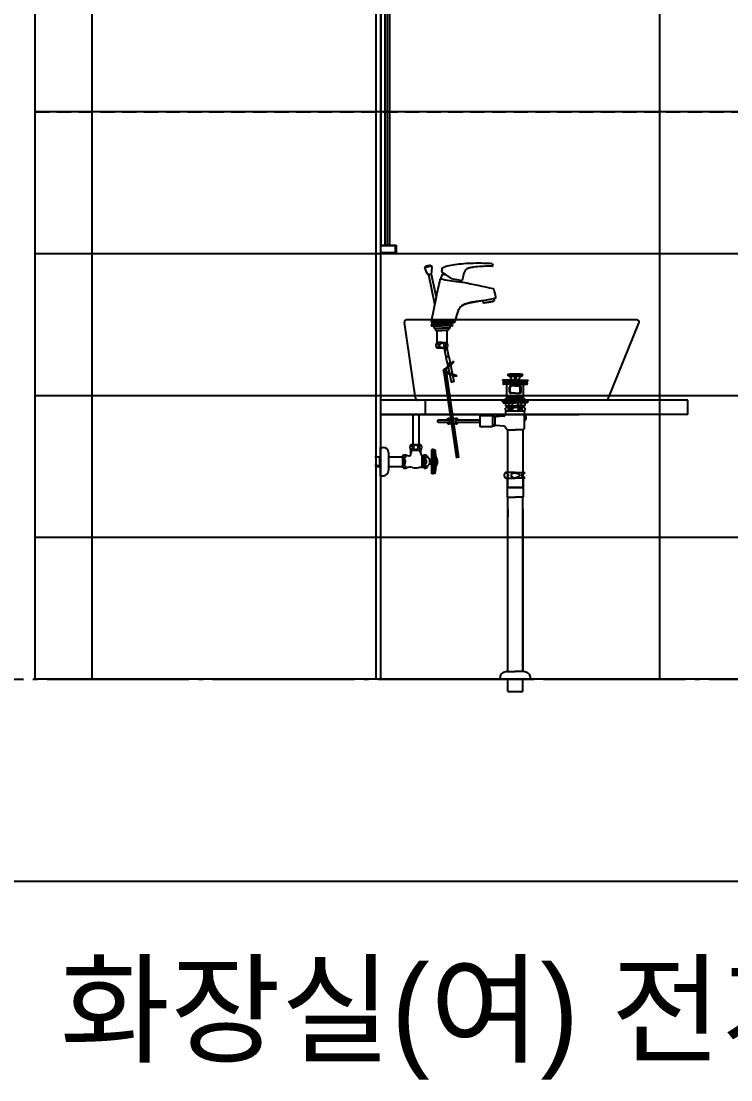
# Model space of a CAD drawing. Header units: millimetres. Extents: x 555 to 100215, y 750 to 17024.
# Drawn here: x 12836 to 14336, y 831 to 3069 of the extents above; entities that cross this region are included whole.
import ezdxf
from ezdxf.enums import TextEntityAlignment as Align

# ---------------------------------------------------------------- set-up
doc = ezdxf.new("R2010")
doc.units = ezdxf.units.MM
doc.linetypes.add('CEN', pattern=[35, 30, -2, 1, -2])
doc.linetypes.add('HID', pattern=[2.3, 1.5, -0.8])
for name, color, linetype in [('4A.TEC TEXT 2', 3, 'Continuous'), ('6', 6, 'Continuous'), ('CEN', 1, 'CEN'), ('ELE', 7, 'Continuous'), ('WAL', 3, 'Continuous'), ('WID', 4, 'Continuous')]:
    doc.layers.add(name, color=color, linetype=linetype)
doc.styles.add('나눔고딕', font='')
doc.styles.get('나눔고딕').set_extended_font_data('Dotum')

# ---------------------------------------------------------------- blocks, each defined once
blk = doc.blocks.new('세면대2')
at = {"layer": '6'}
blk.add_line((2034664, -277585.1), (2034664, -277525.1), dxfattribs=at)
at = {"layer": 'ELE', "color": 6}
for p, q in [((2034665.5, -277097.5), (2034665.5, -275640.1)), ((2034674, -277097.5), (2034674, -275640.1)), ((2034679, -277097.5), (2034679, -275640.1)), ((2034684, -277097.5), (2034684, -275640.1)), ((2034696, -277099), (2034664, -277099)), ((2034665.5, -277097.5), (2034697.5, -277097.5)), ((2034696, -277112.5), (2034696, -277099)), ((2034697.5, -277097.5), (2034697.5, -277114)), ((2034664, -277112.5), (2034696, -277112.5)), ((2034664, -277112.5), (2034664, -277114)), ((2034664, -277114), (2034697.5, -277114)), ((2034756.9, -277144.5), (2034773, -277141.1)), ((2034759.2, -277142.5), (2034756.9, -277144.5)), ((2034770, -277140.2), (2034773, -277141.1)), ((2034793.4, -277154), (2034813.4, -277168)), ((2034794.2, -277148.8), (2034793.9, -277150.7)), ((2034764.7, -277159.4), (2034771.8, -277157.9)), ((2034766.4, -277159.4), (2034765.3, -277159.6)), ((2034765.4, -277159.6), (2034778.6, -277221.7)), ((2034766.4, -277159.4), (2034770.3, -277158.5)), ((2034771.5, -277158.3), (2034770.3, -277158.5)), ((2034771.3, -277158.3), (2034781.6, -277207)), ((2034795.8, -277170.1), (2034790.5, -277169.1)), ((2034796.1, -277159), (2034802, -277160)), ((2034813.4, -277168), (2034836.9, -277172.1)), ((2034781.6, -277207), (2034771, -277258.8)), ((2034879.7, -277214.4), (2034880.2, -277214.4)), ((2034880.2, -277214.4), (2034903.8, -277210.2)), ((2034880.2, -277214.4), (2034881, -277219.3)), ((2034881, -277219.3), (2034904.7, -277215.1)), ((2034882.1, -277219.7), (2034881, -277219.3)), ((2034883.9, -277219.4), (2034882.1, -277219.7)), ((2034883.9, -277219.4), (2034902.1, -277216.2)), ((2034884.3, -277219.5), (2034901.7, -277216.4)), ((2034903.8, -277215.9), (2034902.1, -277216.2)), ((2034903.8, -277210.2), (2034904.7, -277215.1)), ((2034903.8, -277215.9), (2034904.7, -277215.1)), ((2034738.4, -277420.8), (2034715, -277260.9)), ((2035206.2, -277255.1), (2034719.9, -277255.1)), ((2034792.6, -277258.8), (2034771, -277258.8)), ((2034821.8, -277258.8), (2034792.6, -277258.8)), ((2034821.8, -277258.8), (2034821.9, -277258.3)), ((2035145.4, -277422.2), (2035210.7, -277262.2)), ((2035084, -277425.1), (2034664, -277425.1)), ((2034759, -277425.1, 0), (2034664, -277425.1, -9.3)), ((2034664, -277425.1), (2034664, -277455.1)), ((2035314, -277425.1), (2034743.3, -277425.1)), ((2034759, -277455.1), (2034759, -277425.1)), ((2035084, -277425.1), (2034759, -277425.1)), ((2035103.4, -277425.1), (2034861.5, -277425.1)), ((2035314, -277455.1), (2035314, -277425.1)), ((2035314, -277455.1), (2034759, -277455.1))]:
    blk.add_line(p, q, dxfattribs=at)
at = {"layer": 'ELE', "color": 8}
for p, q in [((2034794, -277265.1), (2034771.5, -277265.1)), ((2034771.5, -277265.1), (2034771.5, -277266.6)), ((2034772, -277258.8), (2034772, -277261.8)), ((2034793.3, -277261.8), (2034772, -277261.8)), ((2034783.5, -277261.8), (2034783.5, -277265.1)), ((2034820.8, -277261.8), (2034793.3, -277261.8)), ((2034794, -277265.1), (2034816.5, -277265.1)), ((2034804.5, -277261.8), (2034804.5, -277265.1)), ((2034816.5, -277265.1), (2034816.5, -277266.6)), ((2034820.8, -277258.8), (2034820.8, -277261.8)), ((2034773, -277268.1), (2034775.5, -277268.1)), ((2034775.5, -277268.1), (2034794, -277268.1)), ((2034777, -277269.6), (2034777, -277271.1)), ((2034779, -277273.1), (2034794, -277273.1)), ((2034780.5, -277274.6), (2034780.5, -277278.1)), ((2034780.5, -277278.1), (2034794, -277278.1)), ((2034783.5, -277278.1), (2034783.5, -277303.3)), ((2034812.5, -277268.1), (2034794, -277268.1)), ((2034809, -277273.1), (2034794, -277273.1)), ((2034807.5, -277278.1), (2034794, -277278.1)), ((2034804.5, -277278.1), (2034804.5, -277303.3)), ((2034807.5, -277274.6), (2034807.5, -277278.1)), ((2034811, -277269.6), (2034811, -277271.1)), ((2034815, -277268.1), (2034812.5, -277268.1)), ((2034794, -277303.3), (2034783.5, -277303.3)), ((2034794, -277303.3), (2034804.5, -277303.3)), ((2034804.5, -277315.3), (2034783.5, -277315.3)), ((2034798.5, -277315.3), (2034799.3, -277318.9)), ((2034799.3, -277318.9), (2034805.2, -277317.7)), ((2034799.4, -277319.6), (2034805.3, -277318.3)), ((2034799.4, -277319.6), (2034802.3, -277333.3)), ((2034799.9, -277319.5), (2034799.8, -277318.8)), ((2034802.3, -277333.3), (2034808.2, -277332)), ((2034802.5, -277334), (2034808.4, -277332.7)), ((2034803, -277333.9), (2034802.8, -277333.2)), ((2034804.6, -277315.2), (2034805.2, -277317.7)), ((2034804.8, -277318.5), (2034804.7, -277317.8)), ((2034805.3, -277318.3), (2034808.2, -277332)), ((2034807.9, -277332.8), (2034807.7, -277332.1)), ((2034808.4, -277332.7), (2034811.3, -277346.4)), ((2034800, -277359.3), (2034806.6, -277353.1)), ((2034802.5, -277334), (2034805.4, -277347.7)), ((2034816.2, -277347.4), (2034802.5, -277360.2)), ((2034802.9, -277359.2), (2034815.8, -277347)), ((2034805.4, -277347.7), (2034811.3, -277346.4)), ((2034805.5, -277348.4), (2034811.4, -277347.1)), ((2034805.5, -277348.4), (2034813.7, -277386.5)), ((2034806, -277348.3), (2034805.9, -277347.6)), ((2034810.9, -277347.2), (2034810.8, -277346.5)), ((2034811.4, -277347.1), (2034819.5, -277385.3)), ((2034811.7, -277348.3), (2034812.3, -277347.8)), ((2034815.8, -277347), (2034816.2, -277347.4)), ((2034818.6, -277343.5), (2034818.9, -277343.8)), ((2034797.7, -277362), (2034801.1, -277361.2)), ((2034797.7, -277362), (2034798.4, -277365.1)), ((2034798.4, -277365.3), (2034797.7, -277362)), ((2034802, -277359.3), (2034798.1, -277360.2)), ((2034798.1, -277360.2), (2034798.7, -277359.6)), ((2034798.3, -277365.9), (2034824.6, -277547.5)), ((2034798.4, -277365.9), (2034798.3, -277365.9)), ((2034798.4, -277366.4), (2034824.6, -277547.5)), ((2034802.6, -277358.8), (2034798.7, -277359.6)), ((2034826.2, -277547.2), (2034799.3, -277362.9)), ((2034827.3, -277547), (2034800.1, -277361.4)), ((2034801.9, -277365.2), (2034801.1, -277361.2)), ((2034801.9, -277361.2), (2034802.7, -277361.1)), ((2034803.5, -277364.8), (2034801.9, -277365.2)), ((2034802, -277359.3), (2034802.6, -277358.8)), ((2034802, -277359.4), (2034802.1, -277360.1)), ((2034802.2, -277361.2), (2034803, -277364.9)), ((2034802.2, -277365.1), (2034828.5, -277546.8)), ((2034803, -277359.2), (2034802.4, -277359.8)), ((2034802.6, -277358.8), (2034803, -277359.2)), ((2034802.7, -277361.1), (2034803.5, -277364.8)), ((2034802.8, -277365), (2034829.1, -277546.6)), ((2034803, -277366.2), (2034803.5, -277366.1)), ((2034810.2, -277370.5), (2034803.4, -277368.1)), ((2034821.2, -277372.3), (2034803.5, -277366.1)), ((2034803.7, -277365.7), (2034821.4, -277371.8)), ((2034817.6, -277373.1), (2034816.9, -277372.8)), ((2034821.4, -277371.8), (2034821.2, -277372.3)), ((2034825.3, -277373.9), (2034825.2, -277374.4)), ((2034934, -277373.9), (2034932.8, -277371.8)), ((2034932.9, -277372), (2034949, -277372)), ((2034949, -277373.9), (2034934, -277373.9)), ((2034936.5, -277374.1), (2034947.3, -277374.8)), ((2034940.7, -277378.8), (2034938, -277374.9)), ((2034949, -277373.9), (2034947.3, -277374.8)), ((2034947.3, -277374.8), (2034947.3, -277382.5)), ((2034948.5, -277374.1), (2034948.1, -277380.6)), ((2034965.1, -277372), (2034949, -277372)), ((2034949, -277373.9), (2034964, -277373.9)), ((2034949, -277373.9), (2034950.8, -277374.8)), ((2034949.5, -277374.1), (2034950, -277380.6)), ((2034961.5, -277374.1), (2034950.8, -277374.8)), ((2034950.8, -277374.8), (2034950.8, -277382.5)), ((2034957.3, -277378.8), (2034960, -277374.9)), ((2034964, -277373.9), (2034965.3, -277371.8)), ((2034819.5, -277385.3), (2034813.7, -277386.5)), ((2034813.7, -277386.5), (2034814.8, -277387.3)), ((2034818.8, -277386.4), (2034814.8, -277387.3)), ((2034819.5, -277385.3), (2034818.8, -277386.4)), ((2034922, -277382.9), (2034922, -277383.5)), ((2034922, -277383.5), (2034949, -277383.5)), ((2034922, -277383.5), (2034924.2, -277385)), ((2034931.7, -277382.5), (2034922.4, -277382.5)), ((2034923.7, -277385.2), (2034923.7, -277386.5)), ((2034923.7, -277389.5), (2034923.7, -277390.8)), ((2034930, -277385), (2034923.9, -277385)), ((2034949, -277391), (2034923.9, -277391)), ((2034949, -277387), (2034924.2, -277387)), ((2034949, -277389), (2034924.2, -277389)), ((2034930, -277385), (2034949, -277385)), ((2034931.5, -277421.6), (2034931.5, -277391)), ((2034949, -277382.5), (2034931.7, -277382.5)), ((2034936.6, -277407.5), (2034936.6, -277397.5)), ((2034938.4, -277407.5), (2034938.4, -277397.5)), ((2034938.7, -277382.5), (2034940.1, -277381.6)), ((2034949, -277395), (2034939.1, -277395)), ((2034948.1, -277380.5), (2034949, -277380.5)), ((2034948.3, -277382.5), (2034948.1, -277380.5)), ((2034950, -277380.5), (2034949, -277380.5)), ((2034949, -277382.5), (2034966.3, -277382.5)), ((2034976, -277383.5), (2034949, -277383.5)), ((2034968, -277385), (2034949, -277385)), ((2034949, -277387), (2034973.8, -277387)), ((2034949, -277389), (2034973.8, -277389)), ((2034949, -277391), (2034974.1, -277391)), ((2034949, -277395), (2034958.9, -277395)), ((2034949.8, -277382.5), (2034950, -277380.5)), ((2034959.4, -277382.5), (2034957.9, -277381.6)), ((2034959.6, -277407.5), (2034959.6, -277397.5)), ((2034961.4, -277407.5), (2034961.4, -277397.5)), ((2034966.3, -277382.5), (2034975.6, -277382.5)), ((2034966.5, -277421.6), (2034966.5, -277391)), ((2034968, -277385), (2034974.1, -277385)), ((2034976, -277383.5), (2034973.9, -277385)), ((2034974.3, -277385.2), (2034974.3, -277386.5)), ((2034974.3, -277389.5), (2034974.3, -277390.8)), ((2034976, -277382.9), (2034976, -277383.5)), ((2034931.5, -277421.6), (2034921.5, -277427.6)), ((2034932.2, -277419.5), (2034931.5, -277418.3)), ((2034931.5, -277419.5), (2034949, -277419.5)), ((2034931.5, -277421.6), (2034949, -277421.6)), ((2034932.2, -277421.6), (2034932.2, -277419.5)), ((2034949, -277410), (2034939.1, -277410)), ((2034949, -277410), (2034958.9, -277410)), ((2034966.5, -277419.5), (2034949, -277419.5)), ((2034966.5, -277421.6), (2034949, -277421.6)), ((2034965.8, -277419.5), (2034966.5, -277418.3)), ((2034965.8, -277421.6), (2034965.8, -277419.5)), ((2034966.5, -277421.6), (2034976.5, -277427.6)), ((2034921.5, -277427.6), (2034949, -277427.6)), ((2034921.5, -277428.6), (2034921.5, -277427.6)), ((2034931.5, -277428.6), (2034921.5, -277428.6)), ((2034923.3, -277428.6), (2034923.3, -277429.9)), ((2034923.8, -277430.4), (2034928.8, -277430.4)), ((2034925.7, -277425.1), (2034972.4, -277425.1)), ((2034928.3, -277446), (2034928.3, -277441.9)), ((2034928.8, -277430.4), (2034928.8, -277436.5)), ((2034928.8, -277430.4), (2034949, -277430.4)), ((2034929.8, -277437.1), (2034928.8, -277436.5)), ((2034929.8, -277437.1), (2034931.2, -277437.1)), ((2034931.2, -277437.1), (2034949, -277437.1)), ((2034931.5, -277428.6), (2034966.5, -277428.6)), ((2034931.5, -277440.5), (2034931.5, -277437.1)), ((2034931.7, -277440.5), (2034948.8, -277440.5)), ((2034935.1, -277441.9), (2034942.5, -277441.9)), ((2034935.1, -277441.9), (2034935.1, -277446)), ((2034935.6, -277436.5), (2034935.6, -277430.4)), ((2034935.6, -277436.5), (2034943, -277436.5)), ((2034942.5, -277441.9), (2034942.5, -277446)), ((2034943, -277436.5), (2034943, -277430.4)), ((2034976.5, -277427.6), (2034949, -277427.6)), ((2034969.2, -277430.4), (2034949, -277430.4)), ((2034966.8, -277437.1), (2034949, -277437.1)), ((2034966.4, -277440.5), (2034949.3, -277440.5)), ((2034955, -277436.5), (2034955, -277430.4)), ((2034962.4, -277436.5), (2034955, -277436.5)), ((2034955.6, -277441.9), (2034955.6, -277446)), ((2034963, -277441.9), (2034955.6, -277441.9)), ((2034962.4, -277436.5), (2034962.4, -277430.4)), ((2034963, -277441.9), (2034963, -277446)), ((2034966.5, -277428.6), (2034976.5, -277428.6)), ((2034966.5, -277440.5), (2034966.5, -277437.1)), ((2034968.2, -277437.1), (2034966.8, -277437.1)), ((2034968.2, -277437.1), (2034969.2, -277436.5)), ((2034969.2, -277430.4), (2034969.2, -277436.5)), ((2034974.2, -277430.4), (2034969.2, -277430.4)), ((2034969.8, -277446), (2034969.8, -277441.9)), ((2034974.7, -277428.6), (2034974.7, -277429.9)), ((2034976.5, -277428.6), (2034976.5, -277427.6)), ((2034732.7, -277455.1), (2034732.7, -277519.1)), ((2034745.4, -277455.1), (2034745.4, -277519.1)), ((2034785.4, -277467.5), (2034785.9, -277467)), ((2034785.4, -277471.5), (2034785.4, -277467.5)), ((2034785.9, -277467), (2034809.2, -277467)), ((2034809.2, -277463.7), (2034812.5, -277463.7)), ((2034812.5, -277463.7), (2034823.6, -277463.7)), ((2034823.5, -277467), (2034829.5, -277467)), ((2034829.5, -277467), (2034874.1, -277467)), ((2034873.9, -277460), (2034873.9, -277465.8)), ((2034873.9, -277465.8), (2034873.9, -277479)), ((2034900.6, -277458.5), (2034875.4, -277458.5)), ((2034901.4, -277460.3), (2034901.4, -277459.3)), ((2034901.4, -277459.5), (2034905, -277459.5)), ((2034901.4, -277479.7), (2034901.4, -277460.3)), ((2034906.5, -277460.3), (2034901.4, -277460.3)), ((2034905, -277459.5), (2034905, -277460.3)), ((2034906.4, -277478.7), (2034906.4, -277460.2)), ((2034924.6, -277458.8), (2034908.5, -277460.5)), ((2034929, -277453.8), (2034929, -277448.5)), ((2034930, -277447.5), (2034931.5, -277447.5)), ((2034931.7, -277447.5), (2034931.3, -277447.5)), ((2034932.2, -277447.5), (2034931.7, -277447.5)), ((2034931.7, -277447.5), (2034949, -277447.5)), ((2034935.1, -277446), (2034942.5, -277446)), ((2034949, -277447.5), (2034968, -277447.5)), ((2034963, -277446), (2034955.6, -277446)), ((2034969, -277481.1), (2034969, -277448.5)), ((2034785.9, -277472), (2034785.4, -277471.5)), ((2034809.2, -277472), (2034785.9, -277472)), ((2034812.2, -277475.2), (2034809.2, -277475.2)), ((2034823.6, -277475.2), (2034812.2, -277475.2)), ((2034873.3, -277472), (2034823.5, -277472)), ((2034875.4, -277480.5), (2034900.6, -277480.5)), ((2034906.4, -277478.7), (2034901.4, -277478.7)), ((2034901.4, -277479.5), (2034905, -277479.5)), ((2034905, -277479.5), (2034905, -277478.7)), ((2034925.2, -277480.2), (2034908.5, -277478.4)), ((2034931, -277487.5), (2034949, -277487.5)), ((2034933.1, -277609.5), (2034933.1, -277487.5)), ((2034967, -277487.5), (2034949, -277487.5)), ((2034964.9, -277487.5), (2034964.9, -277609.5)), ((2034969.2, -277468.5), (2034969.6, -277468.5)), ((2034969.2, -277468.5), (2034969.6, -277468.5)), ((2034664, -277525.1), (2034670, -277525.1)), ((2034728.5, -277519.1), (2034732.7, -277519.1)), ((2034728.5, -277539), (2034728.5, -277531.1)), ((2034728.5, -277531.1), (2034749.5, -277531.1)), ((2034728.5, -277535.1), (2034729.8, -277535.1)), ((2034729.8, -277535.1), (2034728.5, -277537.2)), ((2034729.8, -277535.1), (2034729.8, -277531.1)), ((2034732.7, -277519.1), (2034749.5, -277519.1)), ((2034748.3, -277535.1), (2034748.3, -277531.1)), ((2034748.3, -277535.1), (2034749.5, -277535.1)), ((2034748.3, -277535.1), (2034749.5, -277537.2)), ((2034749.5, -277538.6), (2034749.5, -277531.1)), ((2034773, -277530.6), (2034773, -277529.6)), ((2034774.5, -277529.6), (2034773, -277529.6)), ((2034773, -277555.1), (2034773, -277530.6)), ((2034774.5, -277529.8), (2034774.5, -277529.6)), ((2034774.5, -277529.8), (2034774.5, -277555.1)), ((2034778, -277530.5), (2034774.5, -277530.5)), ((2034778, -277531.5), (2034774.5, -277531.5)), ((2034778, -277532.5), (2034774.5, -277532.5)), ((2034778, -277533.5), (2034774.5, -277533.5)), ((2034778, -277534.5), (2034774.5, -277534.5)), ((2034778, -277530.1), (2034774.8, -277530.1)), ((2034778, -277530.1), (2034778, -277555.1)), ((2034778.5, -277530.6), (2034778, -277530.1)), ((2034778.5, -277530.6), (2034778.5, -277555.1)), ((2034779.3, -277530.6), (2034778.5, -277530.6)), ((2034779.9, -277531.1), (2034779.9, -277555.1)), ((2034662.5, -277545.8), (2034652, -277545.8)), ((2034653, -277544.8), (2034664, -277544.8)), ((2034662.5, -277565.3), (2034662.5, -277544.8)), ((2034662.5, -277545.8), (2034663.5, -277544.8)), ((2034664, -277545.4), (2034664, -277564.7)), ((2034681, -277536.1), (2034681, -277574.1)), ((2034681, -277544.8), (2034711, -277544.8)), ((2034711, -277545.8), (2034711, -277543.1)), ((2034711, -277545.8), (2034711, -277564.3)), ((2034752, -277545.8), (2034753, -277544.8)), ((2034752.1, -277564.3), (2034752.1, -277545.8)), ((2034754, -277543.8), (2034752.7, -277542.9)), ((2034754, -277543.1), (2034754.9, -277543.1)), ((2034754, -277543.8), (2034754, -277543.1)), ((2034754, -277543.8), (2034754.9, -277543.8)), ((2034754.9, -277543.1), (2034754.9, -277542.4)), ((2034754.9, -277567.1), (2034754.9, -277543.1)), ((2034763, -277543.8), (2034763.6, -277544.7)), ((2034767.9, -277549.3), (2034767.9, -277550.3)), ((2034767.9, -277550.3), (2034767.9, -277559.8)), ((2034767.9, -277550.3), (2034773, -277550.3)), ((2034773, -277580.6), (2034773, -277555.1)), ((2034778, -277535.5), (2034774.5, -277535.5)), ((2034778, -277536.5), (2034774.5, -277536.5)), ((2034778, -277537.5), (2034774.5, -277537.5)), ((2034778, -277538.5), (2034774.5, -277538.5)), ((2034778, -277539.5), (2034774.5, -277539.5)), ((2034778, -277540.5), (2034774.5, -277540.5)), ((2034778, -277541.5), (2034774.5, -277541.5)), ((2034778, -277542.5), (2034774.5, -277542.5)), ((2034778, -277543.5), (2034774.5, -277543.5)), ((2034778, -277544.5), (2034774.5, -277544.5)), ((2034778, -277545.5), (2034774.5, -277545.5)), ((2034778, -277546.5), (2034774.5, -277546.5)), ((2034778, -277547.5), (2034774.5, -277547.5)), ((2034778, -277548.5), (2034774.5, -277548.5)), ((2034778, -277549.5), (2034774.5, -277549.5)), ((2034778, -277550.5), (2034774.5, -277550.5)), ((2034778, -277551.5), (2034774.5, -277551.5)), ((2034778, -277552.5), (2034774.5, -277552.5)), ((2034778, -277553.5), (2034774.5, -277553.5)), ((2034778, -277554.5), (2034774.5, -277554.5)), ((2034774.5, -277580.4), (2034774.5, -277555.1)), ((2034778, -277555.7), (2034774.5, -277555.7)), ((2034778, -277556.7), (2034774.5, -277556.7)), ((2034778, -277580.1), (2034778, -277555.1)), ((2034778.5, -277579.6), (2034778.5, -277555.1)), ((2034779.9, -277579.1), (2034779.9, -277555.1)), ((2034662.5, -277564.3), (2034652, -277564.3)), ((2034653, -277565.3), (2034664, -277565.3)), ((2034663.5, -277565.3), (2034662.5, -277564.3)), ((2034681, -277565.3), (2034711, -277565.3)), ((2034711, -277567.1), (2034711, -277564.3)), ((2034711, -277565.3), (2034711, -277565.5)), ((2034711, -277567.1), (2034711, -277565.5)), ((2034751.3, -277567.1), (2034754.9, -277567.1)), ((2034753, -277565.3), (2034752, -277564.3)), ((2034754, -277566.3), (2034752.7, -277567.1)), ((2034754, -277566.3), (2034754.9, -277566.3)), ((2034754, -277567.1), (2034754, -277566.3)), ((2034754.9, -277567.8), (2034754.9, -277567.1)), ((2034763, -277566.4), (2034763.6, -277565.4)), ((2034767.9, -277560.8), (2034767.9, -277559.8)), ((2034767.9, -277559.8), (2034773, -277559.8)), ((2034778, -277557.7), (2034774.5, -277557.7)), ((2034778, -277558.7), (2034774.5, -277558.7)), ((2034778, -277559.7), (2034774.5, -277559.7)), ((2034778, -277560.7), (2034774.5, -277560.7)), ((2034778, -277561.7), (2034774.5, -277561.7)), ((2034778, -277562.7), (2034774.5, -277562.7)), ((2034778, -277563.7), (2034774.5, -277563.7)), ((2034778, -277564.7), (2034774.5, -277564.7)), ((2034778, -277565.7), (2034774.5, -277565.7)), ((2034778, -277566.7), (2034774.5, -277566.7)), ((2034778, -277567.7), (2034774.5, -277567.7)), ((2034778, -277568.7), (2034774.5, -277568.7)), ((2034778, -277569.7), (2034774.5, -277569.7)), ((2034778, -277570.7), (2034774.5, -277570.7)), ((2034778, -277571.7), (2034774.5, -277571.7)), ((2034778, -277572.7), (2034774.5, -277572.7)), ((2034778, -277573.7), (2034774.5, -277573.7)), ((2034778, -277574.7), (2034774.5, -277574.7)), ((2034778, -277575.7), (2034774.5, -277575.7)), ((2034778, -277576.7), (2034774.5, -277576.7)), ((2034778, -277577.7), (2034774.5, -277577.7)), ((2034778, -277578.7), (2034774.5, -277578.7)), ((2034778, -277579.7), (2034774.5, -277579.7)), ((2034778.5, -277579.6), (2034778, -277580.1)), ((2034779.3, -277579.6), (2034778.5, -277579.6)), ((2034932.8, -277578.1), (2034928.5, -277578.1)), ((2034932.8, -277578.1), (2034928.5, -277578.1)), ((2034932.8, -277578.1), (2034928.5, -277578.1)), ((2034932.8, -277578.1), (2034928.5, -277578.1)), ((2034949, -277578.1), (2034932.8, -277578.1)), ((2034949, -277578.1), (2034932.8, -277578.1)), ((2034949, -277578.1), (2034932.8, -277578.1)), ((2034949, -277578.1), (2034932.8, -277578.1)), ((2034949, -277578.1), (2034965.3, -277578.1)), ((2034949, -277578.1), (2034965.3, -277578.1)), ((2034949, -277578.1), (2034965.3, -277578.1)), ((2034949, -277578.1), (2034965.3, -277578.1)), ((2034965.3, -277578.1), (2034969.6, -277578.1)), ((2034965.3, -277578.1), (2034969.6, -277578.1)), ((2034965.3, -277578.1), (2034969.6, -277578.1)), ((2034965.3, -277578.1), (2034969.6, -277578.1)), ((2034664, -277585.1), (2034670, -277585.1)), ((2034774.5, -277580.6), (2034773, -277580.6)), ((2034774.5, -277580.6), (2034774.5, -277580.4)), ((2034778, -277580.1), (2034774.8, -277580.1)), ((2034928.9, -277590.1), (2034928.5, -277590.1)), ((2034928.9, -277590.1), (2034928.5, -277590.1)), ((2034928.9, -277590.1), (2034949, -277590.1)), ((2034928.9, -277590.1), (2034949, -277590.1)), ((2034932.2, -277590.1), (2034932.2, -277629.9)), ((2034932.2, -277590.1), (2034932.2, -277629.9)), ((2034969.2, -277590.1), (2034949, -277590.1)), ((2034969.2, -277590.1), (2034949, -277590.1)), ((2034965.8, -277590.1), (2034965.8, -277629.9)), ((2034965.8, -277590.1), (2034965.8, -277629.9)), ((2034964.9, -277609.5), (2034933.1, -277609.5)), ((2034933.1, -277609.5), (2034964.9, -277609.5)), ((2034932.2, -277629.9), (2034949, -277629.9)), ((2034932.2, -277629.9), (2034949, -277629.9)), ((2034933.1, -277654.7), (2034933.1, -277631.5)), ((2034933.1, -277999.1), (2034933.1, -277631.5)), ((2034965.8, -277629.9), (2034949, -277629.9)), ((2034965.8, -277629.9), (2034949, -277629.9)), ((2034964.9, -277672.1), (2034964.9, -277631.5)), ((2034964.9, -277999.1), (2034964.9, -277631.5)), ((2034933.1, -277654.7), (2034933.1, -277672.1)), ((2034964.9, -277654.7), (2034964.9, -277999.1)), ((2034931.6, -277999.1), (2034949, -277999.1)), ((2034966.4, -277999.1), (2034949, -277999.1)), ((2034916.5, -278015.1), (2034981.5, -278015.1)), ((2034933.1, -278041.2), (2034933.1, -278015.1)), ((2034964.9, -278041.2), (2034964.9, -278015.1)), ((2034933.1, -278041.2), (2034964.9, -278041.2))]:
    blk.add_line(p, q, dxfattribs=at)
at = {"layer": 'ELE', "color": 6, "extrusion": (0, 1, 0)}
for p, q in [((2034664, -277455.1), (2035084, -277455.1)), ((2034759, -277455.1), (2034664, -277455.1))]:
    blk.add_line(p, q, dxfattribs=at)
at = {"layer": 'ELE', "color": 8}
for points in [[(2034782.8, -277304.4, -0.038645), (2034783.5, -277304.7, -0.099233), (2034785.1, -277305.8, -0.097724), (2034786.1, -277307.4, -0.096683), (2034786.5, -277309.3, -0.096683), (2034786.1, -277311.2, -0.097724), (2034785.1, -277312.8, -0.099233), (2034783.5, -277313.9, -0.038645), (2034782.8, -277314.1, -0.100326)], [(2034794, -277314.3, -0.100326), (2034792.2, -277313.9, -0.099233), (2034790.6, -277312.8, -0.097724), (2034789.5, -277311.2, -0.096683), (2034789.1, -277309.3, -0.096683), (2034789.5, -277307.4, -0.097724), (2034790.6, -277305.8, -0.099233), (2034792.2, -277304.7, -0.100326), (2034794, -277304.3)], [(2034794, -277314.3, 0.100326), (2034795.9, -277313.9, 0.099233), (2034797.5, -277312.8, 0.097724), (2034798.5, -277311.2, 0.096683), (2034798.9, -277309.3, 0.096683), (2034798.5, -277307.4, 0.097724), (2034797.5, -277305.8, 0.099233), (2034795.9, -277304.7, 0.100326), (2034794, -277304.3)], [(2034805.3, -277304.4, 0.038645), (2034804.6, -277304.7, 0.099233), (2034803, -277305.8, 0.097724), (2034801.9, -277307.4, 0.096683), (2034801.5, -277309.3, 0.096683), (2034801.9, -277311.2, 0.097724), (2034803, -277312.8, 0.099233), (2034804.6, -277313.9, 0.038645), (2034805.3, -277314.1, 0.100326)], [(2034807.9, -277467, -0.044238), (2034808.1, -277466.7, -0.189273), (2034808.6, -277466.5, -0.189273), (2034809, -277466.7, -0.101059), (2034809.5, -277467.4, -0.059302), (2034809.8, -277468.3, -0.045722), (2034809.9, -277469.5, -0.045722)], [(2034824.9, -277467, 0.044238), (2034824.6, -277466.7, 0.189273), (2034824.2, -277466.5, 0.189273), (2034823.8, -277466.7, 0.101059), (2034823.3, -277467.4, 0.059302), (2034823, -277468.3, 0.045722), (2034822.9, -277469.5, 0.045722)], [(2034809.9, -277469.5, -0.045722), (2034809.8, -277470.7, -0.059302), (2034809.5, -277471.6, -0.101059), (2034809, -277472.2, -0.189273), (2034808.6, -277472.4, -0.189273), (2034808.1, -277472.2, -0.044238), (2034807.9, -277472, -0.059302)], [(2034822.9, -277469.5, 0.045722), (2034823, -277470.7, 0.059302), (2034823.3, -277471.6, 0.101059), (2034823.8, -277472.3, 0.189273), (2034824.2, -277472.4, 0.189273), (2034824.6, -277472.3, 0.044238), (2034824.9, -277472, 0.059302)], [(2034934.8, -277584.1, 0.155217), (2034934.2, -277582.2, 0.106747), (2034932.2, -277580.3, 0.073043), (2034929.4, -277579.2, 0.028511), (2034927.7, -277578.9, 0.059523)], [(2034934.8, -277584.1, 0.155217), (2034934.2, -277582.2, 0.106747), (2034932.2, -277580.3, 0.073043), (2034929.4, -277579.2, 0.028511), (2034927.7, -277578.9, 0.059523)], [(2034949, -277579.1, 0.057537), (2034945.5, -277579.5, 0.071219), (2034942.8, -277580.5, 0.106373), (2034940.7, -277582.3, 0.159483)], [(2034949, -277579.1, 0.057537), (2034945.5, -277579.5, 0.071219), (2034942.8, -277580.5, 0.106373), (2034940.7, -277582.3, 0.159483)], [(2034949, -277579.1, 0.057537), (2034945.5, -277579.5, 0.071219), (2034942.8, -277580.5, 0.106373), (2034940.7, -277582.3, 0.159483)], [(2034949, -277579.1, 0.057537), (2034945.5, -277579.5, 0.071219), (2034942.8, -277580.5, 0.106373), (2034940.7, -277582.3, 0.159483)], [(2034949, -277579.1, -0.057537), (2034952.6, -277579.5, -0.071219), (2034955.3, -277580.5, -0.106373), (2034957.3, -277582.3, -0.159483)], [(2034949, -277579.1, -0.057537), (2034952.6, -277579.5, -0.071219), (2034955.3, -277580.5, -0.106373), (2034957.3, -277582.3, -0.159483)], [(2034949, -277579.1, -0.057537), (2034952.6, -277579.5, -0.071219), (2034955.3, -277580.5, -0.106373), (2034957.3, -277582.3, -0.159483)], [(2034949, -277579.1, -0.057537), (2034952.6, -277579.5, -0.071219), (2034955.3, -277580.5, -0.106373), (2034957.3, -277582.3, -0.159483)], [(2034963.2, -277584.1, -0.155217), (2034963.8, -277582.2, -0.106747), (2034965.9, -277580.3, -0.073043), (2034968.6, -277579.2, -0.028511), (2034970.4, -277578.9, -0.059523)], [(2034963.2, -277584.1, -0.155217), (2034963.8, -277582.2, -0.106747), (2034965.9, -277580.3, -0.073043), (2034968.6, -277579.2, -0.028511), (2034970.4, -277578.9, -0.059523)], [(2034927.7, -277589.3, 0.028511), (2034929.4, -277588.9, 0.073043), (2034932.2, -277587.8, 0.106747), (2034934.2, -277585.9, 0.155217), (2034934.8, -277584.1, 0.155217)], [(2034927.7, -277589.3, 0.028511), (2034929.4, -277588.9, 0.073043), (2034932.2, -277587.8, 0.106747), (2034934.2, -277585.9, 0.155217), (2034934.8, -277584.1, 0.155217)], [(2034940.7, -277582.3, 0.32729), (2034940.7, -277585.8, 0.106373), (2034942.8, -277587.6, 0.071219), (2034945.5, -277588.7, 0.057537), (2034949, -277589.1, 0.057537)], [(2034940.7, -277582.3, 0.32729), (2034940.7, -277585.8, 0.106373), (2034942.8, -277587.6, 0.071219), (2034945.5, -277588.7, 0.057537), (2034949, -277589.1, 0.057537)], [(2034957.3, -277582.3, -0.32729), (2034957.3, -277585.8, -0.106373), (2034955.3, -277587.6, -0.071219), (2034952.6, -277588.7, -0.057537), (2034949, -277589.1, -0.057537)], [(2034957.3, -277582.3, -0.32729), (2034957.3, -277585.8, -0.106373), (2034955.3, -277587.6, -0.071219), (2034952.6, -277588.7, -0.057537), (2034949, -277589.1, -0.057537)], [(2034970.4, -277589.3, -0.028511), (2034968.6, -277588.9, -0.073043), (2034965.9, -277587.8, -0.106747), (2034963.8, -277585.9, -0.155217), (2034963.2, -277584.1, -0.155217)], [(2034970.4, -277589.3, -0.028511), (2034968.6, -277588.9, -0.073043), (2034965.9, -277587.8, -0.106747), (2034963.8, -277585.9, -0.155217), (2034963.2, -277584.1, -0.155217)]]:
    blk.add_lwpolyline(points, format="xyb", dxfattribs=at)
at = {"layer": 'ELE', "color": 6}
for centre, radius, start, end in [((2034822.2, -277119.4), 70, 201.0153, 214.8327), ((2034774.9, -277190), 50, 95.7204, 108.2796), ((2034703.1, -277144.7), 70, 349.1673, 2.9847), ((2034796.4, -277146), 1.5, 113.8078, 167.0559), ((2034898.9, -277137.4), 1.5, 28.6859, 86.3034), ((2034900.4, -277140.3), 1.5, 269.1948, 25.7028), ((2034765.1, -277159.1), 0.5, 214.8327, 282), ((2034771.3, -277157.8), 0.5, 282, 349.1673), ((2034791.5, -277170.8), 2, 122.2458, 167.4581), ((2034824.5, -277178.8), 35, 145.9023, 164.1191), ((2034796, -277159.4), 0.5, 80, 145.9023), ((2034799.3, -277174.3), 35, 357.4415, 4.3695), ((2034902.7, -277191.7), 2, 15.771, 76.2178), ((2034884.2, -277219), 0.5, 226.8699, 280), ((2034901.6, -277215.9), 0.5, 280, 333.1301), ((2034906.2, -277207.8), 2, 281.0169, 12.3554), ((2034719.9, -277260.1), 5, 90, 189.4623), ((2035206.2, -277260.1), 5, 334.9831, 90), ((2034743.3, -277420.1), 5, 188.3269, 270), ((2035140.8, -277420.1), 5, 270, 334.9831)]:
    blk.add_arc(centre, radius, start, end, dxfattribs=at)
at = {"layer": 'ELE', "color": 8}
for centre, radius, start, end in [((2034773, -277266.6), 1.5, 180, 270), ((2034815, -277266.6), 1.5, 270, 0), ((2034775.5, -277269.6), 1.5, 0, 90), ((2034779, -277271.1), 2, 180, 270), ((2034779, -277274.6), 1.5, 0, 90), ((2034809, -277274.6), 1.5, 90, 180), ((2034809, -277271.1), 2, 270, 0), ((2034812.5, -277269.6), 1.5, 90, 180), ((2034791.5, -277309.3), 10, 143.1301, 216.8699), ((2034796.5, -277309.3), 10, 323.1301, 36.8699), ((2034796.5, -277309.3), 10, 323.1301, 36.8699), ((2034933.9, -277372), 1.1, 97.3204, 169.4262), ((2034949, -277489.9), 120, 90, 97.3204), ((2034936.4, -277376.1), 2, 35.2023, 86.2618), ((2034949, -277489.9), 120, 82.6796, 90), ((2034961.6, -277376.1), 2, 93.7382, 144.7977), ((2034964.2, -277372), 1.1, 10.5738, 82.6796), ((2034922.4, -277382.9), 0.4, 90, 180), ((2034923.9, -277385.2), 0.2, 90, 180), ((2034924.2, -277386.5), 0.5, 180, 270), ((2034924.2, -277389.5), 0.5, 90, 180), ((2034923.9, -277390.8), 0.2, 180, 270), ((2034927.5, -277388), 1, 270, 90), ((2034939.1, -277397.5), 2.5, 90, 180), ((2034940.9, -277397.5), 2.5, 90, 180), ((2034939.1, -277379.9), 2, 300, 35.2023), ((2034958.9, -277379.9), 2, 144.7977, 240), ((2034957.1, -277397.5), 2.5, 0, 90), ((2034958.9, -277397.5), 2.5, 0, 90), ((2034970.5, -277388), 1, 90, 270), ((2034973.8, -277386.5), 0.5, 270, 0), ((2034973.8, -277389.5), 0.5, 0, 90), ((2034974.1, -277385.2), 0.2, 0, 90), ((2034974.1, -277390.8), 0.2, 270, 0), ((2034975.6, -277382.9), 0.4, 0, 90), ((2034939.1, -277407.5), 2.5, 180, 270), ((2034940.9, -277407.5), 2.5, 180, 270), ((2034957.1, -277407.5), 2.5, 270, 0), ((2034958.9, -277407.5), 2.5, 270, 0), ((2034923.8, -277429.9), 0.5, 180, 270), ((2034931.7, -277445.2), 4.7, 43.9409, 136.0591), ((2034932.2, -277426.9), 10.2, 250.5679, 289.4321), ((2034948.6, -277454.1), 13.6, 89.0643, 116.6472), ((2034948.8, -277407.6), 29.5, 258.5956, 270.3737), ((2034949.2, -277407.6), 29.5, 269.6263, 281.4044), ((2034949.5, -277454.1), 13.6, 63.3528, 90.9357), ((2034965.8, -277426.9), 10.2, 250.5679, 289.4321), ((2034966.4, -277445.2), 4.7, 43.9409, 136.0591), ((2034974.2, -277429.9), 0.5, 270, 0), ((2034809.2, -277468.7), 5, 89.9857, 159.4984), ((2034823.6, -277468.7), 5, 20.473, 89.9857), ((2034875.4, -277460), 1.5, 90, 180), ((2034900.6, -277459.3), 0.8, 0, 90), ((2034908.1, -277455.6), 5, 231.8073, 274.6678), ((2034924, -277453.8), 5, 276.1155, 0), ((2034931.7, -277442.8), 4.7, 223.9409, 316.0591), ((2034930, -277448.5), 1, 90, 180), ((2034948.6, -277433.9), 13.6, 243.3528, 270.9357), ((2034949.5, -277433.9), 13.6, 269.0643, 296.6472), ((2034966.4, -277442.8), 4.7, 223.9409, 316.0591), ((2034968, -277448.5), 1, 0, 90), ((2034964.3, -277462.5), 8, 311.4096, 48.5904), ((2034964.3, -277462.5), 8, 311.4096, 48.5904), ((2034809.2, -277470.2), 5, 200.473, 269.9857), ((2034823.6, -277470.2), 5, 269.9857, 339.4984), ((2034875.4, -277479), 1.5, 180, 270), ((2034900.6, -277479.7), 0.8, 270, 0), ((2034908.1, -277483.4), 5, 85.3322, 128.1927), ((2034924.6, -277485.2), 5, 14.9595, 83.8845), ((2034942, -277480.5), 13, 194.9595, 212.3), ((2034956, -277480.5), 13, 327.7, 357.58), ((2034670, -277536.1), 11, 0, 90), ((2034736.5, -277525.1), 10, 143.1301, 216.8699), ((2034741.5, -277525.1), 10, 323.1301, 36.8699), ((2034774.8, -277529.8), 0.3, 180, 270), ((2034779.3, -277531.3), 0.7, 9.4934, 90), ((2034637, -277555.1), 145, 1.9431, 9.4934), ((2034715.9, -277548.1), 7, 69.0339, 134.5129), ((2034727.3, -277518.4), 24.8, 249.0339, 262.2883), ((2034724.5, -277539), 4, 262.2883, 0), ((2034754, -277538.6), 4.5, 180, 270), ((2034758.4, -277546.4), 5.36, 30, 130.4306), ((2034775.7, -277537.7), 14, 210, 236.1902), ((2034637, -277555.1), 145, 350.5066, 1.9431), ((2034770.8, -277555.1), 14, 0.2473, 38.2141), ((2034770.8, -277555), 14, 321.7859, 359.7527), ((2034670, -277574.1), 11, 270, 0), ((2034715.9, -277562.1), 7, 225.5, 290.9661), ((2034727.3, -277591.8), 24.8, 79.2627, 110.9661), ((2034739, -277530.1), 38, 259.2627, 279.3048), ((2034751.3, -277605.1), 38, 90, 99.3048), ((2034758.4, -277563.7), 5.36, 229.5694, 330), ((2034775.7, -277572.4), 14, 123.8098, 150), ((2034779.3, -277578.9), 0.7, 270, 350.5066), ((2034933.8, -277584.1), 8, 131.4096, 228.5904), ((2034933.8, -277584.1), 8, 131.4096, 228.5904), ((2034774.8, -277580.4), 0.3, 90, 180), ((2034933.2, -277629.9), 1, 180, 238.7026), ((2034933.2, -277629.9), 1, 180, 238.7026), ((2034932.2, -277631.5), 0.925, 0, 58.7026), ((2034932.2, -277631.5), 0.925, 0, 58.7026), ((2034965.8, -277631.5), 0.925, 121.2974, 180), ((2034965.8, -277631.5), 0.925, 121.2974, 180), ((2034964.8, -277629.9), 1, 301.2974, 0), ((2034964.8, -277629.9), 1, 301.2974, 0), ((2034927.4, -278010.4), 10, 127.1965, 158.8073), ((2034932.5, -278019.1), 20, 92.5641, 123.7923), ((2034965.5, -278019.1), 20, 56.2077, 87.4359), ((2034970.6, -278010.4), 10, 21.1927, 52.8035), ((2034946.5, -278016.6), 30, 160.9929, 177.134), ((2034951.6, -278016.6), 30, 2.866, 19.0071)]:
    blk.add_arc(centre, radius, start, end, dxfattribs=at)
at = {"layer": 'ELE', "color": 8, "extrusion": (0, 0, -1)}
for centre, major_axis, ratio, start_param, end_param in [((2034726.3, -277524.9), (5.23, 0), 0.866391, 4.965712, 7.640563), ((2034739, -277524.9), (5.23, 0), 0.866391, 3.141593, 9.424778), ((2034751.8, -277524.9), (5.23, 0), 0.866391, 1.800504, 4.443058), ((2034714.6, -277542.6), (0, 5.22), 0.46009, 1.292018, 4.793095), ((2034714.6, -277555.1), (0, 5.22), 0.46009, 3.141593, 9.424778), ((2034758.7, -277541.5), (0, 5.4), 0.478204, 1.649187, 4.692658), ((2034758.7, -277555.1), (0, 5.4), 0.478204, 3.141593, 9.424778), ((2034714.6, -277567.5), (0, 5.22), 0.46009, 4.613779, 8.15122), ((2034758.7, -277568.4), (0, 5.4), 0.478204, 4.6817, 7.825213)]:
    blk.add_ellipse(centre, major_axis=major_axis, ratio=ratio, start_param=start_param, end_param=end_param, dxfattribs=at)
at = {"layer": 'ELE', "color": 6}
for points, knots in [([(2034793.4, -277153.7), (2034793.5, -277153.5), (2034793.6, -277153), (2034793.7, -277152.3), (2034793.8, -277151.7), (2034793.8, -277151.2), (2034793.9, -277150.9), (2034793.9, -277150.8), (2034793.9, -277150.7)], [0, 0, 0, 0, 0.776621, 1.499857, 2.121187, 2.599198, 2.90082, 3.003984, 3.003984, 3.003984, 3.003984]), ([(2034794.2, -277148.8), (2034794.3, -277148.3), (2034794.6, -277147.2), (2034794.8, -277146.2), (2034794.9, -277145.6)], [0, 0, 0, 0, 1.607962, 3.228392, 3.228392, 3.228392, 3.228392]), ([(2034795.8, -277144.6), (2034799.1, -277143.4), (2034807.4, -277140.3), (2034822.4, -277137.8), (2034840.8, -277135.8), (2034860.8, -277134.9), (2034880.4, -277134.9), (2034893.1, -277135.5), (2034899, -277135.9)], [0, 0, 0, 0, 10.644581, 26.498134, 45.410343, 65.969222, 86.556523, 104.176207, 104.176207, 104.176207, 104.176207]), ([(2034852.7, -277145.4), (2034852, -277145.5), (2034850.6, -277145.9), (2034848.5, -277146.7), (2034846.6, -277147.9), (2034844.9, -277149.2), (2034843.4, -277150.8), (2034842.1, -277152.6), (2034841.1, -277154.6), (2034840.6, -277155.9), (2034840.4, -277156.6)], [0, 0, 0, 0, 2.193766, 4.389488, 6.585397, 8.781226, 10.977006, 13.172876, 15.368776, 17.56298, 17.56298, 17.56298, 17.56298]), ([(2034900.4, -277141.8), (2034898.7, -277141.8), (2034891.2, -277141.8), (2034877.9, -277142.1), (2034863.7, -277143.4), (2034855.3, -277144.9), (2034852.7, -277145.4)], [0, 0, 0, 0, 5.103545, 22.466796, 39.83512, 47.879326, 47.879326, 47.879326, 47.879326]), ([(2034838.3, -277176.2), (2034838.2, -277176.2), (2034837.9, -277176.1), (2034837.1, -277176.1), (2034822.9, -277175.2), (2034809.1, -277172.6), (2034795.8, -277170.1)], [0, 0, 0, 0, 0.261517, 1.050824, 2.377851, 42.931641, 42.931641, 42.931641, 42.931641]), ([(2034840.4, -277156.6), (2034840.1, -277157.6), (2034839.3, -277160.6), (2034838.1, -277165.7), (2034837.3, -277169.9), (2034836.9, -277172.1), (2034836.9, -277172.1)], [0, 0, 0, 0, 2.92004, 9.332512, 15.759759, 15.895233, 15.895233, 15.895233, 15.895233]), ([(2034835.7, -277225.8), (2034836.2, -277225.5), (2034837.4, -277224.5), (2034839.6, -277223.3), (2034842.1, -277222.2), (2034844.6, -277221.2), (2034847.2, -277220.5), (2034849.7, -277219.8), (2034851.3, -277219.4), (2034852.2, -277219.2)], [0, 0, 0, 0, 1.825976, 4.592917, 7.368328, 10.092012, 12.73336, 15.308578, 17.885117, 17.885117, 17.885117, 17.885117]), ([(2034852.2, -277219.2), (2034850.5, -277219.6), (2034847.1, -277220.4), (2034842.4, -277222), (2034838.5, -277223.7), (2034836.5, -277225.2), (2034835.7, -277225.8)], [0, 0, 0, 0, 5.286103, 10.362813, 14.931786, 17.878712, 17.878712, 17.878712, 17.878712]), ([(2034852.2, -277219.2), (2034853.4, -277218.9), (2034856, -277218.4), (2034860.1, -277217.6), (2034864.6, -277216.8), (2034867.7, -277216.3), (2034869.3, -277216.1)], [0, 0, 0, 0, 3.788024, 7.952273, 12.503423, 17.443175, 17.443175, 17.443175, 17.443175]), ([(2034869.3, -277216.1), (2034867.3, -277216.4), (2034863.3, -277217.1), (2034857.5, -277218.1), (2034853.9, -277218.8), (2034852.2, -277219.2)], [0, 0, 0, 0, 6.181155, 12.276599, 17.443019, 17.443019, 17.443019, 17.443019]), ([(2034869.3, -277216.1), (2034872.2, -277215.6), (2034875.7, -277215.1), (2034879.1, -277214.5), (2034879.7, -277214.4)], [0, 0, 0, 0, 8.815841, 10.477401, 10.477401, 10.477401, 10.477401]), ([(2034904.3, -277210.2), (2034904.2, -277210.2), (2034904.1, -277210.2), (2034903.9, -277210.2), (2034903.8, -277210.2)], [0, 0, 0, 0, 0.1987714, 0.503645, 0.503645, 0.503645, 0.503645]), ([(2034906.6, -277209.7), (2034906.3, -277209.8), (2034905.5, -277209.9), (2034904.7, -277210.1), (2034904.3, -277210.2)], [0.173317, 0.173317, 0.173317, 0.173317, 1.25795, 2.514058, 2.514058, 2.514058, 2.514058]), ([(2034835.1, -277226.4), (2034834, -277227.4), (2034832, -277229.5), (2034829.6, -277233.4), (2034827.7, -277237.4), (2034826.2, -277241.5), (2034824.9, -277245.7), (2034823.8, -277249.9), (2034822.8, -277254.1), (2034822.2, -277256.9), (2034821.9, -277258.3)], [0, 0, 0, 0, 4.402515, 8.839222, 13.286121, 17.706199, 22.083014, 26.416414, 30.725895, 35.061177, 35.061177, 35.061177, 35.061177])]:
    blk.add_open_spline(points, degree=3, knots=knots, dxfattribs=at)
for points in [[(2034793.4, -277154), (2034793.4, -277153.9), (2034793.4, -277153.8), (2034793.4, -277153.7)], [(2034900.2, -277136.6), (2034900.7, -277137.7), (2034901.2, -277138.7), (2034901.8, -277139.7)], [(2034789.6, -277170.4), (2034786.9, -277182.6), (2034784.3, -277194.8), (2034781.6, -277207)], [(2034903.2, -277189.7), (2034881.6, -277185.2), (2034859.9, -277180.7), (2034838.3, -277176.2)], [(2034908.2, -277207.3), (2034907, -277201.9), (2034905.8, -277196.5), (2034904.6, -277191.1)], [(2034835.1, -277226.4), (2034835.3, -277226.2), (2034835.5, -277226), (2034835.7, -277225.8)], [(2034835.7, -277225.8), (2034835.5, -277226), (2034835.3, -277226.2), (2034835.1, -277226.4)]]:
    blk.add_open_spline(points, degree=3, dxfattribs=at)
at = {"layer": 'ELE', "color": 8}
for points, knots in [([(2034805.9, -277354.9), (2034805.9, -277354.8), (2034805.9, -277354.8), (2034806, -277354.6), (2034806.1, -277354.4), (2034806.3, -277354.1), (2034806.5, -277353.9), (2034806.6, -277353.7), (2034806.7, -277353.7)], [0, 0, 0, 0, 0.061129, 0.222077, 0.482593, 0.84073, 1.285579, 1.421319, 1.421319, 1.421319, 1.421319]), ([(2034806.1, -277354.9), (2034806, -277354.9), (2034806, -277354.9), (2034805.9, -277354.9), (2034805.9, -277354.9)], [0, 0, 0, 0, 0.1379814, 0.1723046, 0.1723046, 0.1723046, 0.1723046]), ([(2034810.6, -277351.1), (2034810.5, -277351.1), (2034810.4, -277351.3), (2034810.2, -277351.6), (2034809.9, -277351.9), (2034809.6, -277352.3), (2034809.2, -277352.6), (2034808.8, -277353), (2034808.3, -277353.4), (2034807.8, -277353.8), (2034807.4, -277354.1), (2034807, -277354.4), (2034806.6, -277354.6), (2034806.3, -277354.8), (2034806.2, -277354.9), (2034806.1, -277354.9)], [0, 0, 0, 0, 0.184962, 0.543099, 0.987948, 1.503848, 2.071878, 2.670879, 3.278402, 3.871645, 4.428396, 4.927975, 5.352181, 5.686378, 5.92129, 5.92129, 5.92129, 5.92129]), ([(2034806.4, -277354.7), (2034806.5, -277354.7), (2034806.6, -277354.5), (2034806.7, -277354.4), (2034806.8, -277354.3)], [0, 0, 0, 0, 0.2974503, 0.5850818, 0.5850818, 0.5850818, 0.5850818]), ([(2034806.7, -277353.7), (2034806.8, -277353.6), (2034807, -277353.4), (2034807.4, -277353), (2034807.8, -277352.6), (2034808.2, -277352.2), (2034808.7, -277351.9), (2034809.1, -277351.5), (2034809.5, -277351.2), (2034809.9, -277351), (2034810.2, -277350.9), (2034810.4, -277350.8), (2034810.5, -277350.8)], [0, 0, 0, 0, 0.380185, 0.948214, 1.547216, 2.154738, 2.747981, 3.304733, 3.804311, 4.228517, 4.562715, 4.797626, 4.797626, 4.797626, 4.797626]), ([(2034810.5, -277350.8), (2034810.5, -277350.8), (2034810.6, -277350.8), (2034810.6, -277350.8), (2034810.6, -277350.8)], [0, 0, 0, 0, 0.1379814, 0.1723046, 0.1723046, 0.1723046, 0.1723046]), ([(2034810.6, -277350.8), (2034810.6, -277350.8), (2034810.7, -277350.9), (2034810.6, -277351), (2034810.6, -277351.1), (2034810.6, -277351.1)], [0, 0, 0, 0, 0.061129, 0.2220766, 0.2976929, 0.2976929, 0.2976929, 0.2976929]), ([(2034812.3, -277347.8), (2034812.5, -277347.6), (2034813, -277347.1), (2034813.7, -277346.5), (2034814.5, -277345.8), (2034815.2, -277345.3), (2034815.9, -277344.7), (2034816.6, -277344.3), (2034817.2, -277343.9), (2034817.7, -277343.7), (2034818.1, -277343.5), (2034818.4, -277343.4), (2034818.6, -277343.4), (2034818.6, -277343.5), (2034818.6, -277343.5)], [0, 0, 0, 0, 0.974041, 1.964738, 2.945697, 3.890807, 4.775013, 5.575083, 6.270402, 6.84387, 7.283258, 7.584546, 7.766458, 7.786053, 7.786053, 7.786053, 7.786053]), ([(2034818.6, -277343.5), (2034818.6, -277343.5), (2034818.7, -277343.7), (2034818.5, -277343.9), (2034818.4, -277344.3), (2034818, -277344.7), (2034817.6, -277345.2), (2034817.1, -277345.8), (2034816.5, -277346.4), (2034816.1, -277346.8), (2034815.8, -277347)], [0, 0, 0, 0, 0.144181, 0.410699, 0.81386, 1.353181, 2.01809, 2.792596, 3.656908, 4.588402, 4.588402, 4.588402, 4.588402]), ([(2034816.2, -277347.4), (2034816.4, -277347.2), (2034816.8, -277346.8), (2034817.4, -277346.1), (2034817.9, -277345.6), (2034818.4, -277345.1), (2034818.7, -277344.6), (2034818.9, -277344.3), (2034819, -277344), (2034818.9, -277343.9), (2034818.9, -277343.8)], [0, 0, 0, 0, 0.931494, 1.795806, 2.570312, 3.235221, 3.774542, 4.177703, 4.44422, 4.588402, 4.588402, 4.588402, 4.588402]), ([(2034798, -277360.2), (2034798, -277360.3), (2034797.9, -277360.4), (2034797.7, -277360.6), (2034797.7, -277360.8), (2034797.6, -277361), (2034797.6, -277361.3), (2034797.6, -277361.5), (2034797.6, -277361.6), (2034797.6, -277361.7)], [0, 0, 0, 0, 0.232373, 0.461082, 0.687605, 0.915038, 1.147987, 1.387238, 1.581755, 1.581755, 1.581755, 1.581755]), ([(2034797.6, -277361.7), (2034797.6, -277361.7), (2034797.7, -277361.8), (2034797.7, -277361.9), (2034797.7, -277362)], [0, 0, 0, 0, 0.0476763, 0.2887693, 0.2887693, 0.2887693, 0.2887693]), ([(2034798, -277360.2), (2034798, -277360.2), (2034798, -277360.2), (2034798.1, -277360.2), (2034798.1, -277360.2)], [0, 0, 0, 0, 0.02807991, 0.05618762, 0.05618762, 0.05618762, 0.05618762]), ([(2034799.3, -277362.9), (2034799.3, -277362.9), (2034799.3, -277363.1), (2034799.3, -277363.3), (2034799.3, -277363.4), (2034799.2, -277363.7), (2034799.2, -277363.9), (2034799.2, -277364.1), (2034799.2, -277364.4), (2034799.1, -277364.7), (2034799.1, -277365), (2034799, -277365.3), (2034798.9, -277365.7), (2034798.8, -277365.9), (2034798.7, -277366.2), (2034798.7, -277366.4), (2034798.6, -277366.5), (2034798.5, -277366.6), (2034798.4, -277366.6), (2034798.4, -277366.5), (2034798.4, -277366.4), (2034798.4, -277366.4)], [0, 0, 0, 0, 0.198271, 0.39452, 0.590334, 0.792589, 1.010629, 1.253802, 1.529659, 1.836333, 2.169466, 2.515586, 2.850886, 3.155391, 3.415101, 3.624556, 3.77524, 3.865598, 3.928871, 4.041392, 4.07982, 4.07982, 4.07982, 4.07982]), ([(2034798.4, -277366.4), (2034798.4, -277366.4), (2034798.4, -277366.3), (2034798.4, -277366.1), (2034798.4, -277365.8), (2034798.4, -277365.5), (2034798.4, -277365.2), (2034798.4, -277364.9), (2034798.4, -277364.6), (2034798.4, -277364.3), (2034798.4, -277364), (2034798.4, -277363.8), (2034798.4, -277363.6), (2034798.5, -277363.4), (2034798.5, -277363.2), (2034798.5, -277363.1), (2034798.5, -277363)], [0, 0, 0, 0, 0.136595, 0.360473, 0.62645, 0.928623, 1.253519, 1.579321, 1.884235, 2.158043, 2.396029, 2.60689, 2.802985, 2.994368, 3.187947, 3.384709, 3.384709, 3.384709, 3.384709]), ([(2034798.5, -277363), (2034798.5, -277363), (2034798.5, -277362.9), (2034798.5, -277362.8), (2034798.5, -277362.6), (2034798.5, -277362.5), (2034798.6, -277362.4), (2034798.6, -277362.3), (2034798.6, -277362.1), (2034798.6, -277362), (2034798.6, -277361.9), (2034798.7, -277361.8), (2034798.7, -277361.8)], [0, 0, 0, 0, 0.145521, 0.283086, 0.415177, 0.543931, 0.672074, 0.801126, 0.927976, 1.05407, 1.180696, 1.3055, 1.3055, 1.3055, 1.3055]), ([(2034799.8, -277361.5), (2034799.7, -277361.6), (2034799.7, -277361.7), (2034799.6, -277361.8), (2034799.6, -277361.9), (2034799.5, -277362.1), (2034799.5, -277362.2), (2034799.5, -277362.3), (2034799.4, -277362.4), (2034799.4, -277362.6), (2034799.4, -277362.7), (2034799.3, -277362.8), (2034799.3, -277362.9)], [0, 0, 0, 0, 0.161282, 0.311446, 0.452745, 0.589415, 0.726068, 0.863597, 1.001524, 1.138144, 1.274833, 1.41687, 1.41687, 1.41687, 1.41687]), ([(2034801.1, -277361.2), (2034801.1, -277361.2), (2034801.1, -277361), (2034801.2, -277360.8), (2034801.2, -277360.6), (2034801.3, -277360.4), (2034801.4, -277360.2), (2034801.5, -277360), (2034801.6, -277359.8), (2034801.8, -277359.6), (2034801.9, -277359.4), (2034802, -277359.4)], [0, 0, 0, 0, 0.206472, 0.422395, 0.643317, 0.868555, 1.100628, 1.341026, 1.58747, 1.837039, 2.081348, 2.081348, 2.081348, 2.081348]), ([(2034802.1, -277360.1), (2034802.1, -277360.2), (2034802, -277360.4), (2034801.9, -277360.6), (2034801.9, -277360.9), (2034801.9, -277361.1), (2034801.9, -277361.2)], [0, 0, 0, 0, 0.262628, 0.544859, 0.832567, 1.120562, 1.120562, 1.120562, 1.120562]), ([(2034802, -277359.4), (2034802, -277359.4), (2034802, -277359.4), (2034802, -277359.4), (2034802, -277359.3)], [0, 0, 0, 0, 0.02807991, 0.05618762, 0.05618762, 0.05618762, 0.05618762]), ([(2034802.4, -277359.8), (2034802.3, -277359.8), (2034802.3, -277359.9), (2034802.2, -277360), (2034802.1, -277360.1), (2034802.1, -277360.1)], [0, 0, 0, 0, 0.1449158, 0.2902713, 0.4363898, 0.4363898, 0.4363898, 0.4363898]), ([(2034802.2, -277361.1), (2034802.2, -277361), (2034802.2, -277360.9), (2034802.2, -277360.7), (2034802.3, -277360.5), (2034802.4, -277360.4), (2034802.5, -277360.3), (2034802.5, -277360.2)], [0, 0, 0, 0, 0.1383192, 0.3478194, 0.5538767, 0.7600163, 0.9615704, 0.9615704, 0.9615704, 0.9615704]), ([(2034802.9, -277365.7), (2034802.9, -277365.7), (2034803, -277365.9), (2034803.3, -277366), (2034803.4, -277366.1), (2034803.5, -277366.1)], [0, 0, 0, 0, 0.1744116, 0.4834142, 0.7860418, 0.7860418, 0.7860418, 0.7860418]), ([(2034803.7, -277365.7), (2034803.6, -277365.6), (2034803.5, -277365.6), (2034803.3, -277365.5), (2034803.2, -277365.3), (2034803.1, -277365.2), (2034803.1, -277365.1), (2034803.1, -277365.1)], [0, 0, 0, 0, 0.2014907, 0.4075136, 0.6135694, 0.8231863, 0.8923515, 0.8923515, 0.8923515, 0.8923515]), ([(2034809.1, -277369.1), (2034809.1, -277369.1), (2034809, -277369.1), (2034809, -277369.2), (2034809, -277369.2)], [0, 0, 0, 0, 0.1379814, 0.1723046, 0.1723046, 0.1723046, 0.1723046]), ([(2034809, -277369.2), (2034809, -277369.2), (2034809, -277369.3), (2034809.1, -277369.4), (2034809.3, -277369.5), (2034809.6, -277369.7), (2034809.9, -277369.8), (2034810.1, -277369.9), (2034810.1, -277369.9)], [0, 0, 0, 0, 0.061129, 0.222077, 0.482593, 0.84073, 1.285579, 1.421319, 1.421319, 1.421319, 1.421319]), ([(2034814.9, -277371), (2034814.9, -277370.9), (2034814.9, -277370.9), (2034814.8, -277370.7), (2034814.6, -277370.6), (2034814.2, -277370.4), (2034813.8, -277370.2), (2034813.4, -277370.1), (2034812.8, -277369.9), (2034812.3, -277369.7), (2034811.7, -277369.5), (2034811.1, -277369.4), (2034810.6, -277369.2), (2034810.1, -277369.1), (2034809.7, -277369.1), (2034809.4, -277369.1), (2034809.2, -277369.1), (2034809.1, -277369.1)], [0, 0, 0, 0, 0.061129, 0.222077, 0.482593, 0.84073, 1.285579, 1.801479, 2.369509, 2.96851, 3.576033, 4.169275, 4.726027, 5.225606, 5.649812, 5.984009, 6.218921, 6.218921, 6.218921, 6.218921]), ([(2034809.5, -277369.1), (2034809.6, -277369.1), (2034809.7, -277369.2), (2034809.9, -277369.3), (2034810, -277369.3)], [0, 0, 0, 0, 0.2974503, 0.5850818, 0.5850818, 0.5850818, 0.5850818]), ([(2034810.1, -277369.9), (2034810.2, -277370), (2034810.5, -277370.1), (2034811, -277370.3), (2034811.6, -277370.5), (2034812.2, -277370.6), (2034812.7, -277370.8), (2034813.3, -277370.9), (2034813.7, -277371), (2034814.2, -277371), (2034814.5, -277371.1), (2034814.7, -277371.1), (2034814.8, -277371)], [0, 0, 0, 0, 0.380185, 0.948214, 1.547216, 2.154738, 2.747981, 3.304733, 3.804311, 4.228517, 4.562715, 4.797626, 4.797626, 4.797626, 4.797626]), ([(2034814.8, -277371), (2034814.8, -277371), (2034814.9, -277371), (2034814.9, -277371), (2034814.9, -277371)], [0, 0, 0, 0, 0.1379814, 0.1723046, 0.1723046, 0.1723046, 0.1723046]), ([(2034825.2, -277374.4), (2034825.2, -277374.4), (2034825.2, -277374.5), (2034825, -277374.6), (2034824.7, -277374.6), (2034824.2, -277374.6), (2034823.7, -277374.6), (2034823, -277374.5), (2034822.2, -277374.3), (2034821.4, -277374.1), (2034820.5, -277373.9), (2034819.5, -277373.7), (2034818.6, -277373.4), (2034818, -277373.2), (2034817.6, -277373.1)], [0, 0, 0, 0, 0.019595, 0.201507, 0.502795, 0.942183, 1.515651, 2.21097, 3.01104, 3.895246, 4.840356, 5.821315, 6.812012, 7.786053, 7.786053, 7.786053, 7.786053]), ([(2034821.2, -277372.3), (2034821.5, -277372.4), (2034822.1, -277372.6), (2034822.9, -277372.9), (2034823.6, -277373.2), (2034824.2, -277373.5), (2034824.6, -277373.8), (2034824.9, -277374), (2034825.2, -277374.2), (2034825.2, -277374.4), (2034825.2, -277374.4)], [0, 0, 0, 0, 0.931494, 1.795806, 2.570312, 3.235221, 3.774542, 4.177703, 4.44422, 4.588402, 4.588402, 4.588402, 4.588402]), ([(2034825.3, -277373.9), (2034825.3, -277373.9), (2034825.3, -277373.8), (2034825.1, -277373.6), (2034824.8, -277373.3), (2034824.3, -277373.1), (2034823.7, -277372.8), (2034823, -277372.4), (2034822.2, -277372.1), (2034821.7, -277371.9), (2034821.4, -277371.8)], [0, 0, 0, 0, 0.144181, 0.410699, 0.81386, 1.353181, 2.01809, 2.792596, 3.656908, 4.588402, 4.588402, 4.588402, 4.588402])]:
    blk.add_open_spline(points, degree=3, knots=knots, dxfattribs=at)
for points in [[(2034802.2, -277361.2), (2034802.2, -277361.1), (2034802.2, -277361.1), (2034802.2, -277361.1)], [(2034803.1, -277365.1), (2034803.1, -277365), (2034803.1, -277365), (2034803, -277364.9)]]:
    blk.add_open_spline(points, degree=3, dxfattribs=at)

msp = doc.modelspace()

# ---------------------------------------------------------------- linework, layer by layer
at = {"color": 8}
for p, q in [((12985.22, 4077.95, 0), (12985.22, 1677.95, 0)), ((13585.22, 4077.95, 0), (13585.22, 1677.95, 0)), ((14185.22, 4077.95, 0), (14185.22, 1677.95, 0)), ((15925.22, 2877.95, 0), (12865.22, 2877.95, 0)), ((12865.22, 2577.95, 0), (15925.22, 2577.95, 0)), ((12865.22, 2277.95, 0), (15925.22, 2277.95, 0)), ((12865.22, 1977.95, 0), (15925.22, 1977.95, 0))]:
    msp.add_line(p, q, dxfattribs=at)
at = {"color": 4}
msp.add_line((22275, 1250), (555, 1250), dxfattribs=at)
at = {"layer": 'CEN', "ltscale": 10}
msp.add_line((12540.22, 1677.95, 0), (16225.22, 1677.95, 0), dxfattribs=at)
at = {"layer": 'WAL'}
msp.add_line((13595.22, 4077.95, 0), (13595.22, 1677.95, 0), dxfattribs=at)
at = {"layer": 'WAL', "elevation": 0}
for points in [[(12865.22, 4077.95), (15925.22, 4077.95), (15925.22, 1677.95), (12865.22, 1677.95)], [(12865.22, 1677.95), (12865.22, 4077.95)]]:
    msp.add_lwpolyline(points, dxfattribs=at)
at = {"layer": 'WID', "linetype": 'HID', "ltscale": 20}
msp.add_line((12865.22, 2877.95, 0), (15925.22, 2877.95, 0), dxfattribs=at)

# ---------------------------------------------------------------- block references
msp.add_blockref('세면대2', (-2021068.8, 279693.03, 0))

# ---------------------------------------------------------------- texts
at = {"layer": '4A.TEC TEXT 2', "color": 3, "style": '나눔고딕'}
msp.add_text("화장실(여) 전개도 'G'", height=186.3, dxfattribs=at).set_placement((14025.51, 979.86), align=Align.MIDDLE_CENTER)

doc.saveas('drawing.dxf')
